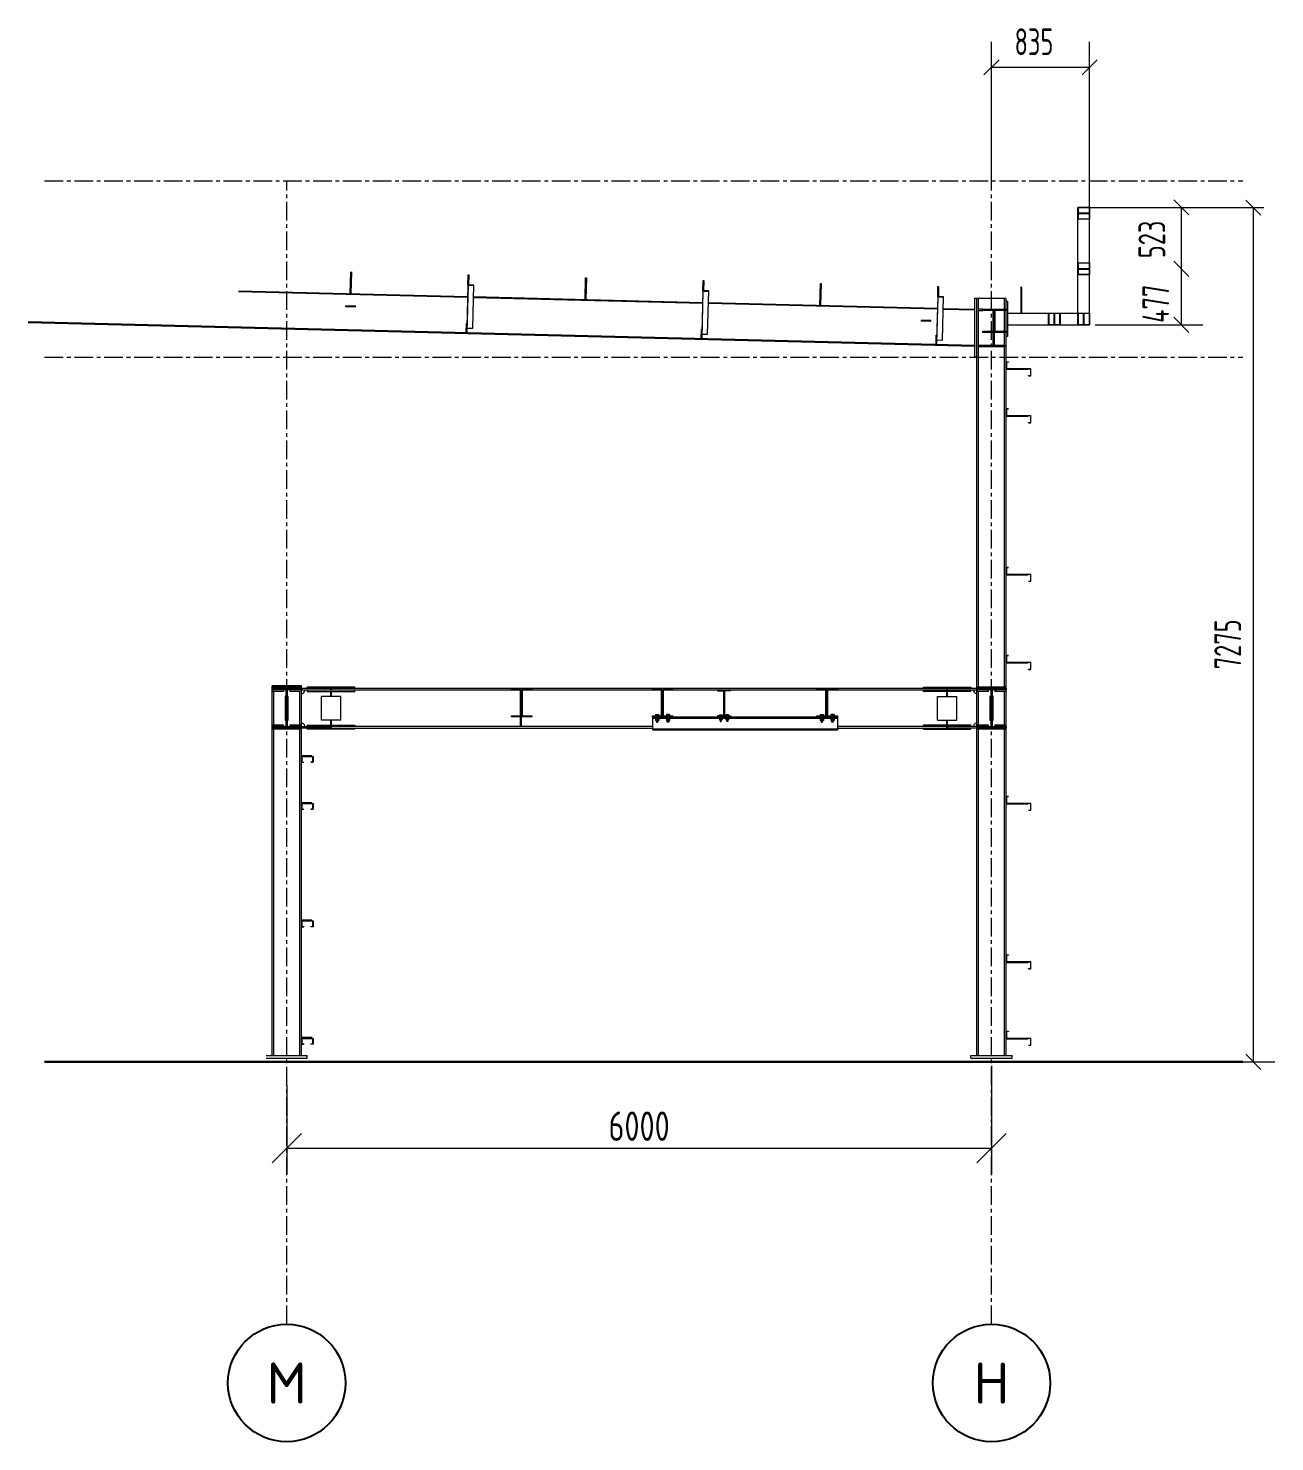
# Model space of a CAD drawing. Extents: x -965262 to 1142518, y -357520 to 71675.
# Drawn here: x -802960 to -792349, y 1311 to 13346 of the extents above; entities that cross this region are included whole.
import ezdxf
from ezdxf.enums import TextEntityAlignment as Align

# ---------------------------------------------------------------- set-up
doc = ezdxf.new("R2010")
doc.units = 0
doc.header["$LTSCALE"] = 10
doc.linetypes.add('XKITLINE00', pattern=[0])
doc.linetypes.add('осевая', pattern=[50.8, 31.75, -6.35, 6.35, -6.35])
doc.layers.get('0').update_dxf_attribs({"linetype": 'CONTINUOUS', "lineweight": 30})
doc.layers.get('Defpoints').update_dxf_attribs({"linetype": 'CONTINUOUS'})
for name, color, linetype in [('Dimension', 1, 'CONTINUOUS'), ('GRID', 1, 'CONTINUOUS'), ('Part', 1, 'CONTINUOUS')]:
    doc.layers.add(name, color=color, linetype=linetype)
doc.layers.add('Размерная 013', color=110, linetype='CONTINUOUS', lineweight=9)
doc.layers.add('Ростверк', color=155, linetype='CONTINUOUS', lineweight=40)
doc.styles.add('GOST 2.304', font='isocpeur.ttf', dxfattribs={"width": 0.75, "height": 250})
doc.styles.add('ROMSIM', font='ROMANS.SHX', dxfattribs={"height": 0.2})
doc.dimstyles.new('ГОСТ', dxfattribs={"dimscale": 100, "dimtxt": 2.5, "dimasz": 2.5, "dimexe": 1.25, "dimexo": 0.625, "dimtad": 1, "dimdec": 0, "dimtxsty": 'GOST 2.304', "dimblk": 'OBLIQUE', "dimcen": 2.5, "dimclrd": 256, "dimclre": 256, "dimclrt": 256, "dimadec": 0, "dimazin": 0, "dimtfac": 1, "dimtdec": 0, "dimtmove": 0, "dimatfit": 3, "dimldrblk": 'OBLIQUE', "dimfxl": 1.25, "dimlwd": 0, "dimlwe": 0, "dimarcsym": 0})

# ---------------------------------------------------------------- blocks, each defined once
blk = doc.blocks.new('_Oblique')
at = {"color": 0, "linetype": 'ByBlock', "lineweight": -2}
blk.add_line((-0.5, -0.5), (0.5, 0.5), dxfattribs=at)
blk = doc.blocks.new('*D2612')
at = {"layer": 'Defpoints', "color": 0, "linetype": 'ByBlock', "lineweight": 5, "transparency": 16777216}
for p in [(-800760, 3810), (-794760, 3810), (-794760, 3810)]:
    blk.add_point(p, dxfattribs=at)
at = {"layer": 'Ростверк', "lineweight": 0, "transparency": 16777216}
for p, q in [((-800760, 3873), (-800760, 3935)), ((-794760, 3873), (-794760, 3935)), ((-800760, 3810), (-794760, 3810))]:
    blk.add_line(p, q, dxfattribs=at)
at = {"layer": 'Ростверк', "linetype": 'ByBlock', "lineweight": 0, "transparency": 16777216, "xscale": 250, "yscale": 250, "zscale": 250, "rotation": 180}
blk.add_blockref('_Oblique', (-800760, 3810), dxfattribs=at)
at = {"layer": 'Ростверк', "linetype": 'ByBlock', "lineweight": 0, "transparency": 16777216, "xscale": 250, "yscale": 250, "zscale": 250}
blk.add_blockref('_Oblique', (-794760, 3810), dxfattribs=at)
at = {"layer": 'Ростверк', "linetype": 'ByBlock', "lineweight": 9, "transparency": 16777216, "insert": (-797760, 3998), "char_height": 250, "attachment_point": 5, "style": 'GOST 2.304'}
blk.add_mtext('6000', dxfattribs=at)
blk = doc.blocks.new('23')
at = {"lineweight": 5}
for p, q in [((-781766, -19566), (-781656, -19566)), ((-781766, -19566), (-781766, -19575)), ((-781766, -19575), (-781714, -19575)), ((-781714, -19575), (-781714, -19787)), ((-781656, -19575), (-781708, -19575)), ((-781708, -19575), (-781708, -19787)), ((-781656, -19566), (-781656, -19575)), ((-781714, -19787), (-781766, -19787)), ((-781766, -19787), (-781766, -19796)), ((-781656, -19796), (-781766, -19796)), ((-781708, -19787), (-781656, -19787)), ((-781656, -19787), (-781656, -19796)), ((-781656, -19796), (-781656, -19796))]:
    blk.add_line(p, q, dxfattribs=at)

msp = doc.modelspace()

# ---------------------------------------------------------------- linework, layer by layer
at = {"lineweight": 5}
for p, q in [((-797647.2, 7481.9), (-797611.2, 7481.9)), ((-797647.2, 7481.9), (-797647.2, 7371.9)), ((-797647.2, 7472.9), (-796072.2, 7472.9)), ((-797619.2, 7502.9), (-797591.2, 7502.9)), ((-797619.2, 7502.9), (-797619.2, 7492.9)), ((-797619.2, 7472.9), (-797619.2, 7462.9)), ((-797619.2, 7462.9), (-797619.2, 7452.9)), ((-797619.2, 7462.9), (-797591.2, 7462.9)), ((-797612.7, 7462.9), (-797612.7, 7452.9)), ((-797611.2, 7502.9), (-797611.2, 7472.9)), ((-797611.2, 7492.9), (-797611.2, 7502.9)), ((-797610.5, 7472.9), (-797610.5, 7462.9)), ((-797600, 7462.9), (-797600, 7452.9)), ((-797599.2, 7502.9), (-797599.2, 7472.9)), ((-797599.2, 7481.9), (-797519.8, 7481.9)), ((-797597.3, 7472.9), (-797597.3, 7462.9)), ((-797591.2, 7502.9), (-797591.2, 7492.9)), ((-797591.2, 7472.9), (-797591.2, 7462.9)), ((-797591.2, 7462.9), (-797591.2, 7452.9)), ((-797499.8, 7502.9), (-797527.8, 7502.9)), ((-797527.8, 7502.9), (-797527.8, 7492.9)), ((-797527.8, 7472.9), (-797527.8, 7462.9)), ((-797527.8, 7462.9), (-797527.8, 7452.9)), ((-797499.8, 7462.9), (-797527.8, 7462.9)), ((-797521.7, 7472.9), (-797521.7, 7462.9)), ((-797519.8, 7502.9), (-797519.8, 7472.9)), ((-797519, 7462.9), (-797519, 7452.9)), ((-797508.5, 7472.9), (-797508.5, 7462.9)), ((-797507.8, 7502.9), (-797507.8, 7472.9)), ((-797507.8, 7492.9), (-797507.8, 7502.9)), ((-797507.8, 7481.9), (-797014.5, 7481.9)), ((-797506.3, 7462.9), (-797506.3, 7452.9)), ((-797499.8, 7502.9), (-797499.8, 7492.9)), ((-797499.8, 7472.9), (-797499.8, 7462.9)), ((-797499.8, 7462.9), (-797499.8, 7452.9)), ((-797076, 7498.9), (-797053.6, 7498.9)), ((-797076, 7498.9), (-797076, 7490.9)), ((-797076, 7472.9), (-797076, 7464.9)), ((-797076, 7464.9), (-797076, 7456.9)), ((-797076, 7464.9), (-797053.6, 7464.9)), ((-797070.8, 7464.9), (-797070.8, 7456.9)), ((-797069.6, 7498.9), (-797069.6, 7472.9)), ((-797069.6, 7490.9), (-797069.6, 7498.9)), ((-797069, 7472.9), (-797069, 7464.9)), ((-797060.6, 7464.9), (-797060.6, 7456.9)), ((-797060, 7498.9), (-797060, 7472.9)), ((-797058.5, 7472.9), (-797058.5, 7464.9)), ((-797053.6, 7498.9), (-797053.6, 7490.9)), ((-797053.6, 7472.9), (-797053.6, 7464.9)), ((-797053.6, 7464.9), (-797053.6, 7456.9)), ((-796998.5, 7498.9), (-797020.9, 7498.9)), ((-797020.9, 7498.9), (-797020.9, 7490.9)), ((-797020.9, 7472.9), (-797020.9, 7464.9)), ((-797020.9, 7464.9), (-797020.9, 7456.9)), ((-796998.5, 7464.9), (-797020.9, 7464.9)), ((-797016, 7472.9), (-797016, 7464.9)), ((-797014.5, 7498.9), (-797014.5, 7472.9)), ((-797013.8, 7464.9), (-797013.8, 7456.9)), ((-797005.4, 7472.9), (-797005.4, 7464.9)), ((-797004.9, 7498.9), (-797004.9, 7472.9)), ((-797004.9, 7490.9), (-797004.9, 7498.9)), ((-797004.9, 7481.9), (-796072.2, 7481.9)), ((-797003.7, 7464.9), (-797003.7, 7456.9)), ((-796998.5, 7498.9), (-796998.5, 7490.9)), ((-796998.5, 7472.9), (-796998.5, 7464.9)), ((-796998.5, 7464.9), (-796998.5, 7456.9)), ((-796219.2, 7502.9), (-796191.2, 7502.9)), ((-796219.2, 7502.9), (-796219.2, 7492.9)), ((-796219.2, 7472.9), (-796219.2, 7462.9)), ((-796219.2, 7462.9), (-796219.2, 7452.9)), ((-796219.2, 7462.9), (-796191.2, 7462.9)), ((-796212.7, 7462.9), (-796212.7, 7452.9)), ((-796211.2, 7502.9), (-796211.2, 7472.9)), ((-796211.2, 7492.9), (-796211.2, 7502.9)), ((-796210.5, 7472.9), (-796210.5, 7462.9)), ((-796200, 7462.9), (-796200, 7452.9)), ((-796199.2, 7502.9), (-796199.2, 7472.9)), ((-796197.3, 7472.9), (-796197.3, 7462.9)), ((-796191.2, 7502.9), (-796191.2, 7492.9)), ((-796191.2, 7472.9), (-796191.2, 7462.9)), ((-796191.2, 7462.9), (-796191.2, 7452.9)), ((-796099.8, 7502.9), (-796127.8, 7502.9)), ((-796127.8, 7502.9), (-796127.8, 7492.9)), ((-796127.8, 7472.9), (-796127.8, 7462.9)), ((-796127.8, 7462.9), (-796127.8, 7452.9)), ((-796099.8, 7462.9), (-796127.8, 7462.9)), ((-796121.7, 7472.9), (-796121.7, 7462.9)), ((-796119.8, 7502.9), (-796119.8, 7472.9)), ((-796119, 7462.9), (-796119, 7452.9)), ((-796108.5, 7472.9), (-796108.5, 7462.9)), ((-796107.8, 7502.9), (-796107.8, 7472.9)), ((-796107.8, 7492.9), (-796107.8, 7502.9)), ((-796106.3, 7462.9), (-796106.3, 7452.9)), ((-796099.8, 7502.9), (-796099.8, 7492.9)), ((-796099.8, 7472.9), (-796099.8, 7462.9)), ((-796099.8, 7462.9), (-796099.8, 7452.9)), ((-796072.2, 7481.9), (-796072.2, 7371.9)), ((-797647.2, 7380.9), (-796072.2, 7380.9)), ((-797647.2, 7371.9), (-796072.2, 7371.9)), ((-797619.2, 7452.9), (-797591.2, 7452.9)), ((-797611.2, 7452.9), (-797611.2, 7437.9)), ((-797611.2, 7437.9), (-797599.2, 7437.9)), ((-797599.2, 7437.9), (-797599.2, 7452.9)), ((-797499.8, 7452.9), (-797527.8, 7452.9)), ((-797519.8, 7437.9), (-797519.8, 7452.9)), ((-797507.8, 7437.9), (-797519.8, 7437.9)), ((-797507.8, 7452.9), (-797507.8, 7437.9)), ((-797076, 7456.9), (-797053.6, 7456.9)), ((-797069.6, 7456.9), (-797069.6, 7444.9)), ((-797069.6, 7444.9), (-797060, 7444.9)), ((-797060, 7444.9), (-797060, 7456.9)), ((-796998.5, 7456.9), (-797020.9, 7456.9)), ((-797014.5, 7444.9), (-797014.5, 7456.9)), ((-797004.9, 7444.9), (-797014.5, 7444.9)), ((-797004.9, 7456.9), (-797004.9, 7444.9)), ((-796219.2, 7452.9), (-796191.2, 7452.9)), ((-796211.2, 7452.9), (-796211.2, 7437.9)), ((-796211.2, 7437.9), (-796199.2, 7437.9)), ((-796199.2, 7437.9), (-796199.2, 7452.9)), ((-796099.8, 7452.9), (-796127.8, 7452.9)), ((-796119.8, 7437.9), (-796119.8, 7452.9)), ((-796107.8, 7437.9), (-796119.8, 7437.9)), ((-796107.8, 7452.9), (-796107.8, 7437.9))]:
    msp.add_line(p, q, dxfattribs=at)
at = {"color": 7, "lineweight": 30}
msp.add_line((-802821.2, 4545.9), (-792621, 4545.9), dxfattribs=at)
at = {"layer": 'Dimension', "color": 7, "linetype": 'XKITLINE00', "lineweight": 0}
for p, q in [((-794759.7, 12110.9), (-794759.7, 13231.3)), ((-794759.7, 12110.9), (-794759.7, 13162.8)), ((-794759.7, 12110.9), (-794759.7, 13162.8)), ((-793924.7, 11740.3), (-793924.7, 13231.3)), ((-794695.4, 13077.9), (-794824.1, 12949.2)), ((-794759.7, 13013.5), (-793924.7, 13013.5)), ((-793860.4, 13077.9), (-793989.1, 12949.2)), ((-793208.2, 11885.2), (-793079.5, 11756.5)), ((-793143.8, 11297.9), (-793143.8, 11820.9)), ((-792595.3, 11882.9), (-792466.6, 11754.2)), ((-792531, 4545.9), (-792531, 11820.9)), ((-793208.2, 11362.2), (-793079.5, 11233.5)), ((-793208.2, 11362.2), (-793079.5, 11233.5)), ((-793208.2, 11362.2), (-793079.5, 11233.5)), ((-793208.2, 11362.2), (-793079.5, 11233.5)), ((-793143.8, 10820.9), (-793143.8, 11297.9)), ((-793208.2, 10885.2), (-793079.5, 10756.5)), ((-793877, 10820.9), (-792961.8, 10820.9)), ((-792595.3, 4610.2), (-792466.6, 4481.5)), ((-798632, 4545.9), (-797215, 4545.9)), ((-794759.7, 4510.9), (-794759.7, 3585.9)), ((-793495.8, 4545.9), (-792349, 4545.9)), ((-800759.7, 4347.3), (-800759.7, 3585.9))]:
    msp.add_line(p, q, dxfattribs=at)
at = {"layer": 'GRID', "color": 1, "linetype": 'осевая', "lineweight": 5, "ltscale": 0.5}
for p, q in [((-794759.7, 2311.3), (-794759.7, 13162.8)), ((-802821.2, 12045.9), (-792621, 12045.9)), ((-800759.7, 2311.3), (-800759.7, 12045.9)), ((-802821.2, 10545.9), (-792621, 10545.9))]:
    msp.add_line(p, q, dxfattribs=at)
at = {"layer": 'Part', "color": 2, "linetype": 'XKITLINE00', "lineweight": 0}
for p, q in [((-794024.7, 11820.9), (-793924.7, 11820.9)), ((-794024.7, 11720.9), (-794024.7, 11820.9)), ((-793927, 11818.6), (-794022.4, 11818.6)), ((-794022.4, 11818.6), (-794022.4, 11723.2)), ((-793927, 11723.2), (-793927, 11818.6)), ((-793924.4, 11820.9), (-793924.7, 11820.9)), ((-793924.4, 11820.9), (-793924.7, 11820.9)), ((-793924.7, 11820.9), (-793924.4, 11820.9)), ((-793924.7, 11820.9), (-793924.7, 11720.9)), ((-793924.4, 11775.5), (-793924.4, 11820.9)), ((-793924.4, 11775.5), (-793924.4, 11820.9)), ((-794024.7, 11347.9), (-794024.7, 11720.9)), ((-793924.7, 11720.9), (-794024.7, 11720.9)), ((-794022.4, 11773.4), (-793927, 11773.4)), ((-794022.4, 11768.4), (-793927, 11768.4)), ((-794022.4, 11723.2), (-793927, 11723.2)), ((-793924.7, 11775.5), (-793924.4, 11775.5)), ((-793924.4, 11775.5), (-793924.7, 11775.5)), ((-793924.4, 11766.3), (-793924.7, 11766.3)), ((-793924.7, 11757.3), (-793924.4, 11757.3)), ((-793924.7, 11347.9), (-793924.7, 11720.9)), ((-793924.4, 11720.9), (-793924.7, 11720.9)), ((-793924.4, 11720.9), (-793924.7, 11720.9)), ((-793924.7, 11720.9), (-793924.4, 11720.9)), ((-793924.4, 11766.3), (-793924.4, 11775.5)), ((-793924.4, 11757.3), (-793924.4, 11766.3)), ((-793924.4, 11757.3), (-793924.4, 11720.9)), ((-793924.4, 11757.3), (-793924.4, 11720.9)), ((-794024.7, 11247.9), (-794024.7, 11347.9)), ((-794024.7, 11347.9), (-793924.7, 11347.9)), ((-794024.7, 11247.9), (-794024.7, 11347.9)), ((-794022.4, 11345.6), (-794022.4, 11250.2)), ((-793927, 11345.6), (-794022.4, 11345.6)), ((-794022.4, 11345.6), (-794022.4, 11250.2)), ((-793927, 11250.2), (-793927, 11345.6)), ((-793927, 11250.2), (-793927, 11345.6)), ((-793924.7, 11347.9), (-793924.7, 11247.9)), ((-793924.7, 11347.9), (-793924.4, 11347.9)), ((-793924.7, 11347.9), (-793924.7, 11247.9)), ((-793924.4, 11347.9), (-793924.7, 11347.9)), ((-793924.4, 11347.9), (-793924.7, 11347.9)), ((-793924.4, 11302.5), (-793924.4, 11347.9)), ((-793924.4, 11302.5), (-793924.4, 11347.9)), ((-800219.1, 11087.1), (-800214.5, 11272.1)), ((-800208.5, 11271.9), (-800213.1, 11087)), ((-799216.9, 11161.2), (-799214.8, 11247.1)), ((-799214.8, 11247.1), (-799208.8, 11247)), ((-799208.8, 11247), (-799211, 11161)), ((-798219.7, 11037.2), (-798215.1, 11222.2)), ((-798215.1, 11222.2), (-798209.1, 11222)), ((-798209.1, 11222), (-798213.7, 11037.1)), ((-797217.6, 11111.3), (-797215.4, 11197.2)), ((-797215.4, 11197.2), (-797209.4, 11197.1)), ((-797209.4, 11197.1), (-797211.6, 11111.1)), ((-794024.7, 10920.9), (-794024.7, 11247.9)), ((-793924.7, 11247.9), (-794024.7, 11247.9)), ((-793924.7, 11247.9), (-794024.7, 11247.9)), ((-794022.4, 11300.4), (-793927, 11300.4)), ((-794022.4, 11295.4), (-793927, 11295.4)), ((-794022.4, 11250.2), (-793927, 11250.2)), ((-794022.4, 11250.2), (-793927, 11250.2)), ((-793924.7, 11302.5), (-793924.4, 11302.5)), ((-793924.4, 11302.5), (-793924.7, 11302.5)), ((-793924.4, 11293.3), (-793924.7, 11293.3)), ((-793924.7, 11284.3), (-793924.4, 11284.3)), ((-793924.7, 10920.9), (-793924.7, 11247.9)), ((-793924.7, 11247.9), (-793924.4, 11247.9)), ((-793924.4, 11247.9), (-793924.7, 11247.9)), ((-793924.4, 11247.9), (-793924.7, 11247.9)), ((-793924.7, 11247.9), (-793924.4, 11247.9)), ((-793924.4, 11247.9), (-793924.7, 11247.9)), ((-793924.4, 11247.9), (-793924.7, 11247.9)), ((-793924.4, 11293.3), (-793924.4, 11302.5)), ((-793924.4, 11284.3), (-793924.4, 11293.3)), ((-793924.4, 11284.3), (-793924.4, 11247.9)), ((-793924.4, 11284.3), (-793924.4, 11247.9)), ((-793924.4, 11284.3), (-793924.4, 11247.9)), ((-793924.4, 11284.3), (-793924.4, 11247.9)), ((-801169, 11104.8), (-799219.6, 11056.2)), ((-801168.8, 11110.8), (-799219.4, 11062.2)), ((-799216.9, 11161.2), (-799226, 10797.5)), ((-799222.9, 10762.1), (-799213, 11158.5)), ((-799217.8, 11128.2), (-799213.8, 11128.1)), ((-799167, 11159.9), (-799216.9, 11161.2)), ((-799213, 11158.5), (-799167, 11157.3)), ((-799176.2, 10791.4), (-799167, 11159.9)), ((-797217.6, 11111.3), (-797226.6, 10747.6)), ((-797223.5, 10712.2), (-797213.6, 11108.6)), ((-797218.4, 11078.3), (-797214.4, 11078.2)), ((-797167.6, 11110), (-797217.6, 11111.3)), ((-797213.6, 11108.6), (-797167.7, 11107.4)), ((-797176.8, 10741.5), (-797167.6, 11110)), ((-796220.4, 10987.3), (-796215.7, 11172.3)), ((-796215.7, 11172.3), (-796209.7, 11172.1)), ((-796209.7, 11172.1), (-796214.4, 10987.2)), ((-795218.2, 11061.4), (-795216, 11147.3)), ((-795216, 11147.3), (-795210.1, 11147.2)), ((-795210.1, 11147.2), (-795212.2, 11061.2)), ((-794505.7, 11142.6), (-794511.7, 11142.6)), ((-794511.7, 11142.6), (-794511.7, 10920.9)), ((-794505.7, 11142.6), (-794505.7, 10920.9)), ((-800255.5, 10974), (-800255.3, 10982)), ((-800175.5, 10972), (-800255.5, 10974)), ((-800175.3, 10980), (-800255.3, 10982)), ((-800175.5, 10972), (-800175.3, 10980)), ((-799169.6, 11054.9), (-797220.2, 11006.3)), ((-799169.4, 11060.9), (-797220, 11012.3)), ((-797170.2, 11005), (-795220.8, 10956.4)), ((-797170.1, 11011), (-795220.7, 10962.4)), ((-795218.2, 11061.4), (-795227.3, 10697.7)), ((-795224.2, 10662.3), (-795214.3, 11058.7)), ((-795219, 11028.4), (-795215, 11028.3)), ((-795168.2, 11060.1), (-795218.2, 11061.4)), ((-795214.3, 11058.7), (-795168.3, 11057.5)), ((-795177.4, 10691.6), (-795168.2, 11060.1)), ((-795170.8, 10955.1), (-794902.9, 10948.5)), ((-795170.7, 10961.1), (-794902.7, 10954.5)), ((-794902.9, 10948.5), (-794902.7, 10954.5)), ((-794902.7, 10548), (-794902.7, 11048)), ((-794902.7, 11048), (-794884.7, 11048)), ((-794884.7, 11044.9), (-794884.7, 11048)), ((-794634.7, 11044.9), (-794884.7, 11044.9)), ((-794884.7, 7725.9), (-794884.7, 11044.9)), ((-794870.7, 7734.9), (-794870.7, 11044.9)), ((-794834.7, 10954.5), (-794869.7, 10954.5)), ((-794869.7, 10954.5), (-794869.7, 10942.5)), ((-794834.7, 10942.5), (-794834.7, 10954.5)), ((-794834.7, 10954.5), (-794634.7, 10954.5)), ((-794648.7, 10954.5), (-794648.7, 11044.9)), ((-794634.7, 10954.5), (-794634.7, 11044.9)), ((-794634.7, 11020.9), (-794622.7, 11020.9)), ((-794634.7, 10954.5), (-794634.7, 10942.5)), ((-794622.7, 11020.9), (-794622.7, 10720.9)), ((-802959.9, 10841.4), (-794902.9, 10640.4)), ((-802959.7, 10849.4), (-794902.7, 10648.4)), ((-799231.1, 10756.4), (-799229.2, 10831.4)), ((-799229.2, 10831.4), (-799225.2, 10831.3)), ((-795357, 10851.8), (-795356.8, 10859.8)), ((-795277.1, 10849.8), (-795357, 10851.8)), ((-795276.9, 10857.8), (-795356.8, 10859.8)), ((-795277.1, 10849.8), (-795276.9, 10857.8)), ((-794902.9, 10948.5), (-794902.7, 10948.5)), ((-794869.7, 10942.5), (-794834.7, 10942.5)), ((-794738.7, 10942.5), (-794834.7, 10942.5)), ((-794747.7, 10942.5), (-794747.7, 10766.5)), ((-794747.7, 10924.5), (-794738.7, 10924.5)), ((-794738.7, 10766.5), (-794738.7, 10942.5)), ((-794634.7, 10942.5), (-794730.7, 10942.5)), ((-794730.7, 10942.5), (-794730.7, 10766.5)), ((-794648.7, 10766.5), (-794648.7, 10942.5)), ((-794634.7, 10766.5), (-794634.7, 10942.5)), ((-794622.7, 10920.9), (-794511.7, 10920.9)), ((-794505.7, 10920.9), (-794511.7, 10920.9)), ((-794505.7, 10920.9), (-794274.7, 10920.9)), ((-794274.7, 10820.9), (-794274.7, 10920.9)), ((-794274.7, 10920.9), (-794174.7, 10920.9)), ((-794177, 10918.6), (-794272.4, 10918.6)), ((-794272.4, 10918.6), (-794272.4, 10823.2)), ((-794227.2, 10823.2), (-794227.2, 10918.6)), ((-794222.2, 10823.2), (-794222.2, 10918.6)), ((-794177, 10823.2), (-794177, 10918.6)), ((-794174.7, 10920.9), (-794024.7, 10920.9)), ((-794174.7, 10920.9), (-794174.7, 10820.9)), ((-794024.7, 10820.9), (-794024.7, 10920.9)), ((-794024.7, 10920.9), (-793924.7, 10920.9)), ((-793927, 10918.6), (-794022.4, 10918.6)), ((-794022.4, 10918.6), (-794022.4, 10823.2)), ((-793977.2, 10823.2), (-793977.2, 10918.6)), ((-793972.2, 10823.2), (-793972.2, 10918.6)), ((-793927, 10823.2), (-793927, 10918.6)), ((-793924.7, 10920.9), (-793924.4, 10920.9)), ((-793924.7, 10920.9), (-793924.4, 10920.9)), ((-793924.7, 10920.9), (-793924.7, 10820.9)), ((-793924.4, 10918.6), (-793924.7, 10918.6)), ((-793924.4, 10820.9), (-793924.4, 10920.9)), ((-793924.4, 10920.9), (-793924.4, 10918.6)), ((-793924.4, 10820.9), (-793924.4, 10920.9)), ((-799227.1, 10756.3), (-799226, 10797.5)), ((-799226.9, 10762.2), (-799222.9, 10762.1)), ((-799222.1, 10792.5), (-799176.2, 10791.4)), ((-797231.7, 10706.5), (-797229.8, 10781.5)), ((-797229.8, 10781.5), (-797225.8, 10781.4)), ((-797227.7, 10706.4), (-797226.6, 10747.6)), ((-797227.5, 10712.3), (-797223.5, 10712.2)), ((-797222.8, 10742.6), (-797176.8, 10741.5)), ((-795232.3, 10656.6), (-795230.4, 10731.6)), ((-795230.4, 10731.6), (-795226.4, 10731.5)), ((-794834.7, 10754.5), (-794834.7, 10766.5)), ((-794834.7, 10766.5), (-794738.7, 10766.5)), ((-794634.7, 10754.5), (-794834.7, 10754.5)), ((-794747.7, 10784.5), (-794738.7, 10784.5)), ((-794747.7, 10754.5), (-794747.7, 10648.5)), ((-794738.7, 10754.5), (-794738.7, 10648.5)), ((-794730.7, 10766.5), (-794634.7, 10766.5)), ((-794648.7, 7734.9), (-794648.7, 10754.5)), ((-794634.7, 10766.5), (-794634.7, 10754.5)), ((-794634.7, 10505.9), (-794634.7, 10754.5)), ((-794622.7, 10720.9), (-794634.7, 10720.9)), ((-794622.7, 10820.9), (-794274.7, 10820.9)), ((-794274.7, 10820.9), (-794174.7, 10820.9)), ((-794272.4, 10823.2), (-794177, 10823.2)), ((-794174.7, 10820.9), (-794024.7, 10820.9)), ((-794024.7, 10820.9), (-793924.7, 10820.9)), ((-794022.4, 10823.2), (-793927, 10823.2)), ((-793924.7, 10823.2), (-793924.4, 10823.2)), ((-793924.7, 10820.9), (-793924.4, 10820.9)), ((-793924.4, 10820.9), (-793924.7, 10820.9)), ((-793924.4, 10823.2), (-793924.4, 10820.9)), ((-795228.3, 10656.5), (-795227.3, 10697.7)), ((-795228.2, 10662.4), (-795224.2, 10662.3)), ((-795223.4, 10692.7), (-795177.4, 10691.6)), ((-794902.7, 10648.4), (-794902.9, 10640.4)), ((-794869.7, 10648.5), (-794649.7, 10648.5)), ((-794869.7, 10648.5), (-794869.7, 10636.5)), ((-794869.7, 10636.5), (-794649.7, 10636.5)), ((-794738.7, 10648.5), (-794747.7, 10648.5)), ((-794649.7, 10648.5), (-794649.7, 10636.5)), ((-794902.7, 10548), (-794884.7, 10548)), ((-794634.7, 10445.9), (-794634.7, 10505.9)), ((-794634.7, 10505.9), (-794615.7, 10505.9)), ((-794615.7, 10504.3), (-794633.1, 10504.3)), ((-794633.1, 10504.3), (-794633.1, 10447.5)), ((-794615.7, 10505.9), (-794615.7, 10504.3)), ((-794634.7, 10105.9), (-794634.7, 10445.9)), ((-794426.3, 10445.9), (-794634.7, 10445.9)), ((-794449.7, 10439.9), (-794634.7, 10439.9)), ((-794633.1, 10447.5), (-794424.7, 10447.5)), ((-794449.7, 10445.9), (-794449.7, 10439.9)), ((-794443.7, 10387.5), (-794443.7, 10389.1)), ((-794443.7, 10389.1), (-794426.3, 10389.1)), ((-794443.7, 10387.5), (-794424.7, 10387.5)), ((-794426.3, 10389.1), (-794426.3, 10445.9)), ((-794424.7, 10387.5), (-794424.7, 10447.5)), ((-794634.7, 10045.9), (-794634.7, 10105.9)), ((-794634.7, 10105.9), (-794615.7, 10105.9)), ((-794634.7, 8755.9), (-794634.7, 10045.9)), ((-794426.3, 10045.9), (-794634.7, 10045.9)), ((-794449.7, 10039.9), (-794634.7, 10039.9)), ((-794615.7, 10104.3), (-794633.1, 10104.3)), ((-794633.1, 10104.3), (-794633.1, 10047.5)), ((-794633.1, 10047.5), (-794424.7, 10047.5)), ((-794615.7, 10105.9), (-794615.7, 10104.3)), ((-794449.7, 10045.9), (-794449.7, 10039.9)), ((-794443.7, 9987.5), (-794443.7, 9989.1)), ((-794443.7, 9989.1), (-794426.3, 9989.1)), ((-794426.3, 9989.1), (-794426.3, 10045.9)), ((-794424.7, 9987.5), (-794424.7, 10047.5)), ((-794443.7, 9987.5), (-794424.7, 9987.5)), ((-794634.7, 8695.9), (-794634.7, 8755.9)), ((-794634.7, 8755.9), (-794615.7, 8755.9)), ((-794634.7, 8005.9), (-794634.7, 8695.9)), ((-794426.3, 8695.9), (-794634.7, 8695.9)), ((-794449.7, 8689.9), (-794634.7, 8689.9)), ((-794615.7, 8754.3), (-794633.1, 8754.3)), ((-794633.1, 8754.3), (-794633.1, 8697.5)), ((-794633.1, 8697.5), (-794424.7, 8697.5)), ((-794615.7, 8755.9), (-794615.7, 8754.3)), ((-794449.7, 8695.9), (-794449.7, 8689.9)), ((-794426.3, 8639.1), (-794426.3, 8695.9)), ((-794424.7, 8637.5), (-794424.7, 8697.5)), ((-794443.7, 8637.5), (-794443.7, 8639.1)), ((-794443.7, 8639.1), (-794426.3, 8639.1)), ((-794443.7, 8637.5), (-794424.7, 8637.5)), ((-794634.7, 7945.9), (-794634.7, 8005.9)), ((-794634.7, 8005.9), (-794615.7, 8005.9)), ((-794634.7, 7725.9), (-794634.7, 7945.9)), ((-794426.3, 7945.9), (-794634.7, 7945.9)), ((-794615.7, 8004.3), (-794633.1, 8004.3)), ((-794633.1, 8004.3), (-794633.1, 7947.5)), ((-794633.1, 7947.5), (-794424.7, 7947.5)), ((-794615.7, 8005.9), (-794615.7, 8004.3)), ((-794449.7, 7945.9), (-794449.7, 7939.9)), ((-794426.3, 7889.1), (-794426.3, 7945.9)), ((-794424.7, 7887.5), (-794424.7, 7947.5)), ((-794449.7, 7939.9), (-794634.7, 7939.9)), ((-794443.7, 7887.5), (-794443.7, 7889.1)), ((-794443.7, 7889.1), (-794426.3, 7889.1)), ((-794443.7, 7887.5), (-794424.7, 7887.5)), ((-800634.7, 7745.9), (-800884.7, 7745.9)), ((-800884.7, 7725.9), (-800884.7, 7745.9)), ((-800884.7, 7711.9), (-800884.7, 7725.9)), ((-800884.7, 7725.9), (-800634.7, 7725.9)), ((-800764.2, 7711.9), (-800884.7, 7711.9)), ((-800884.7, 7399.9), (-800884.7, 7711.9)), ((-800637.2, 7734.9), (-800882.2, 7734.9)), ((-800882.2, 7734.9), (-800882.2, 7725.9)), ((-800637.2, 7725.9), (-800882.2, 7725.9)), ((-800787.2, 7711.9), (-800882.2, 7711.9)), ((-800882.2, 7711.9), (-800882.2, 7699.9)), ((-800870.7, 7734.9), (-800870.7, 7745.9)), ((-800787.2, 7711.9), (-800787.2, 7699.9)), ((-800764.2, 7399.9), (-800764.2, 7711.9)), ((-800634.7, 7711.9), (-800755.2, 7711.9)), ((-800755.2, 7711.9), (-800755.2, 7399.9)), ((-800637.2, 7711.9), (-800732.2, 7711.9)), ((-800732.2, 7711.9), (-800732.2, 7699.9)), ((-800648.7, 7734.9), (-800648.7, 7745.9)), ((-800637.2, 7734.9), (-800637.2, 7725.9)), ((-800637.2, 7711.9), (-800637.2, 7699.9)), ((-800634.7, 7725.9), (-800634.7, 7745.9)), ((-800634.7, 7725.9), (-800634.7, 7711.9)), ((-800634.7, 7715.9), (-800624.7, 7725.9)), ((-800634.7, 7399.9), (-800634.7, 7711.9)), ((-800634.7, 7711.9), (-800384.7, 7711.9)), ((-800624.7, 7725.9), (-800384.7, 7725.9)), ((-800605.2, 7706.7), (-800604.7, 7711.9)), ((-800179.7, 7734.9), (-800584.7, 7734.9)), ((-800584.7, 7725.9), (-800584.7, 7734.9)), ((-800584.7, 7711.9), (-800584.7, 7699.9)), ((-800384.7, 7711.9), (-800384.7, 7725.9)), ((-800384.7, 7725.9), (-800379.7, 7725.9)), ((-800384.7, 7711.9), (-800379.7, 7711.9)), ((-800379.7, 7725.9), (-798847.2, 7725.9)), ((-800379.7, 7711.9), (-800379.7, 7725.9)), ((-800379.7, 7711.9), (-798763.2, 7711.9)), ((-800179.7, 7725.9), (-800179.7, 7734.9)), ((-800179.7, 7699.9), (-800179.7, 7711.9)), ((-798847.2, 7714.9), (-798847.2, 7725.9)), ((-798847.2, 7725.9), (-798672.2, 7725.9)), ((-798763.2, 7714.9), (-798847.2, 7714.9)), ((-798772.2, 7711.9), (-798772.2, 7492.9)), ((-798763.2, 7492.9), (-798763.2, 7714.9)), ((-798672.2, 7714.9), (-798756.2, 7714.9)), ((-798756.2, 7714.9), (-798756.2, 7492.9)), ((-798756.2, 7711.9), (-797563.2, 7711.9)), ((-798672.2, 7725.9), (-797647.2, 7725.9)), ((-798672.2, 7725.9), (-798672.2, 7714.9)), ((-797647.2, 7714.9), (-797647.2, 7725.9)), ((-797647.2, 7725.9), (-797472.2, 7725.9)), ((-797563.2, 7714.9), (-797647.2, 7714.9)), ((-797572.2, 7711.9), (-797572.2, 7492.9)), ((-797563.2, 7492.9), (-797563.2, 7714.9)), ((-797472.2, 7714.9), (-797556.2, 7714.9)), ((-797556.2, 7714.9), (-797556.2, 7492.9)), ((-797556.2, 7711.9), (-796163.2, 7711.9)), ((-797472.2, 7725.9), (-796247.2, 7725.9)), ((-797472.2, 7725.9), (-797472.2, 7714.9)), ((-796247.2, 7714.9), (-796247.2, 7725.9)), ((-796247.2, 7725.9), (-796072.2, 7725.9)), ((-796163.2, 7714.9), (-796247.2, 7714.9)), ((-796172.2, 7711.9), (-796172.2, 7492.9)), ((-796163.2, 7492.9), (-796163.2, 7714.9)), ((-796072.2, 7714.9), (-796156.2, 7714.9)), ((-796156.2, 7714.9), (-796156.2, 7492.9)), ((-796156.2, 7711.9), (-795139.7, 7711.9)), ((-796072.2, 7725.9), (-795139.7, 7725.9)), ((-796072.2, 7725.9), (-796072.2, 7714.9)), ((-795339.7, 7725.9), (-795339.7, 7734.9)), ((-795339.7, 7734.9), (-794934.7, 7734.9)), ((-795339.7, 7699.9), (-795339.7, 7711.9)), ((-795139.7, 7725.9), (-795134.7, 7725.9)), ((-795139.7, 7711.9), (-795139.7, 7725.9)), ((-795139.7, 7711.9), (-795134.7, 7711.9)), ((-795134.7, 7725.9), (-794894.7, 7725.9)), ((-795134.7, 7711.9), (-795134.7, 7725.9)), ((-795134.7, 7711.9), (-794884.7, 7711.9)), ((-794934.7, 7734.9), (-794934.7, 7725.9)), ((-794934.7, 7699.9), (-794934.7, 7711.9)), ((-794914.7, 7711.9), (-794914.3, 7706.7)), ((-794894.7, 7725.9), (-794884.7, 7715.9)), ((-794884.7, 7711.9), (-794884.7, 7725.9)), ((-794884.7, 7725.9), (-794634.7, 7725.9)), ((-794764.2, 7711.9), (-794884.7, 7711.9)), ((-794884.7, 7399.9), (-794884.7, 7711.9)), ((-794637.2, 7734.9), (-794882.2, 7734.9)), ((-794882.2, 7734.9), (-794882.2, 7725.9)), ((-794637.2, 7725.9), (-794882.2, 7725.9)), ((-794787.2, 7711.9), (-794882.2, 7711.9)), ((-794882.2, 7711.9), (-794882.2, 7699.9)), ((-794787.2, 7711.9), (-794787.2, 7699.9)), ((-794764.2, 7399.9), (-794764.2, 7711.9)), ((-794634.7, 7711.9), (-794755.2, 7711.9)), ((-794755.2, 7711.9), (-794755.2, 7399.9)), ((-794637.2, 7711.9), (-794732.2, 7711.9)), ((-794732.2, 7711.9), (-794732.2, 7699.9)), ((-794637.2, 7734.9), (-794637.2, 7725.9)), ((-794637.2, 7711.9), (-794637.2, 7699.9)), ((-794634.7, 7725.9), (-794634.7, 7711.9)), ((-794634.7, 7399.9), (-794634.7, 7711.9)), ((-800787.2, 7699.9), (-800882.2, 7699.9)), ((-800870.7, 7411.9), (-800870.7, 7699.9)), ((-800764.2, 7655.9), (-800773.2, 7655.9)), ((-800773.2, 7655.9), (-800773.2, 7455.9)), ((-800746.2, 7655.9), (-800755.2, 7655.9)), ((-800746.2, 7455.9), (-800746.2, 7655.9)), ((-800637.2, 7699.9), (-800732.2, 7699.9)), ((-800648.7, 7411.9), (-800648.7, 7699.9)), ((-800634.7, 7681.9), (-800629.5, 7682.3)), ((-800584.7, 7699.9), (-800179.7, 7699.9)), ((-800299.7, 7655.9), (-800464.7, 7655.9)), ((-800464.7, 7455.9), (-800464.7, 7655.9)), ((-800384.7, 7655.9), (-800384.7, 7699.9)), ((-800379.7, 7655.9), (-800379.7, 7699.9)), ((-800299.7, 7455.9), (-800299.7, 7655.9)), ((-798772.2, 7673.9), (-798763.2, 7673.9)), ((-797572.2, 7673.9), (-797563.2, 7673.9)), ((-796172.2, 7673.9), (-796163.2, 7673.9)), ((-794934.7, 7699.9), (-795339.7, 7699.9)), ((-795219.7, 7455.9), (-795219.7, 7655.9)), ((-795219.7, 7655.9), (-795054.7, 7655.9)), ((-795139.7, 7655.9), (-795139.7, 7699.9)), ((-795134.7, 7655.9), (-795134.7, 7699.9)), ((-795054.7, 7455.9), (-795054.7, 7655.9)), ((-794889.9, 7682.3), (-794884.7, 7681.9)), ((-794787.2, 7699.9), (-794882.2, 7699.9)), ((-794870.7, 7411.9), (-794870.7, 7699.9)), ((-794764.2, 7655.9), (-794773.2, 7655.9)), ((-794773.2, 7655.9), (-794773.2, 7455.9)), ((-794746.2, 7655.9), (-794755.2, 7655.9)), ((-794746.2, 7455.9), (-794746.2, 7655.9)), ((-794637.2, 7699.9), (-794732.2, 7699.9)), ((-794648.7, 7411.9), (-794648.7, 7699.9)), ((-798847.2, 7481.9), (-798847.2, 7492.9)), ((-798847.2, 7492.9), (-798763.2, 7492.9)), ((-798672.2, 7481.9), (-798847.2, 7481.9)), ((-798772.2, 7533.9), (-798763.2, 7533.9)), ((-798772.2, 7481.9), (-798772.2, 7400.9)), ((-798763.2, 7481.9), (-798763.2, 7400.9)), ((-798756.2, 7492.9), (-798672.2, 7492.9)), ((-798672.2, 7492.9), (-798672.2, 7481.9)), ((-797647.2, 7481.9), (-797647.2, 7492.9)), ((-797647.2, 7492.9), (-797563.2, 7492.9)), ((-797611.2, 7481.9), (-797647.2, 7481.9)), ((-797519.8, 7481.9), (-797599.2, 7481.9)), ((-797572.2, 7533.9), (-797563.2, 7533.9)), ((-797556.2, 7492.9), (-797472.2, 7492.9)), ((-797472.2, 7481.9), (-797507.8, 7481.9)), ((-797472.2, 7492.9), (-797472.2, 7481.9)), ((-796247.2, 7481.9), (-796247.2, 7492.9)), ((-796247.2, 7492.9), (-796163.2, 7492.9)), ((-796072.2, 7481.9), (-796247.2, 7481.9)), ((-796172.2, 7533.9), (-796163.2, 7533.9)), ((-796156.2, 7492.9), (-796072.2, 7492.9)), ((-796072.2, 7492.9), (-796072.2, 7481.9)), ((-800884.7, 7385.9), (-800884.7, 7399.9)), ((-800884.7, 7399.9), (-800764.2, 7399.9)), ((-800634.7, 7385.9), (-800884.7, 7385.9)), ((-800884.7, 4600.9), (-800884.7, 7385.9)), ((-800787.2, 7411.9), (-800882.2, 7411.9)), ((-800882.2, 7411.9), (-800882.2, 7399.9)), ((-800787.2, 7399.9), (-800882.2, 7399.9)), ((-800637.2, 7385.9), (-800882.2, 7385.9)), ((-800882.2, 7385.9), (-800882.2, 7376.9)), ((-800637.2, 7376.9), (-800882.2, 7376.9)), ((-800870.7, 4600.9), (-800870.7, 7376.9)), ((-800787.2, 7411.9), (-800787.2, 7399.9)), ((-800773.2, 7455.9), (-800764.2, 7455.9)), ((-800755.2, 7455.9), (-800746.2, 7455.9)), ((-800755.2, 7399.9), (-800634.7, 7399.9)), ((-800637.2, 7411.9), (-800732.2, 7411.9)), ((-800732.2, 7411.9), (-800732.2, 7399.9)), ((-800637.2, 7399.9), (-800732.2, 7399.9)), ((-800648.7, 4600.9), (-800648.7, 7376.9)), ((-800637.2, 7411.9), (-800637.2, 7399.9)), ((-800637.2, 7385.9), (-800637.2, 7376.9)), ((-800629.5, 7429.4), (-800634.7, 7429.9)), ((-800634.7, 7399.9), (-800634.7, 7385.9)), ((-800634.7, 7399.9), (-800384.7, 7399.9)), ((-800624.7, 7385.9), (-800634.7, 7395.9)), ((-800634.7, 7145.9), (-800634.7, 7385.9)), ((-800384.7, 7385.9), (-800624.7, 7385.9)), ((-800604.7, 7399.9), (-800605.2, 7405.1)), ((-800584.7, 7399.9), (-800584.7, 7411.9)), ((-800584.7, 7411.9), (-800179.7, 7411.9)), ((-800584.7, 7376.9), (-800584.7, 7385.9)), ((-800179.7, 7376.9), (-800584.7, 7376.9)), ((-800299.7, 7455.9), (-800464.7, 7455.9)), ((-800384.7, 7411.9), (-800384.7, 7455.9)), ((-800384.7, 7399.9), (-800379.7, 7399.9)), ((-800384.7, 7399.9), (-800384.7, 7385.9)), ((-800384.7, 7385.9), (-800379.7, 7385.9)), ((-800379.7, 7411.9), (-800379.7, 7455.9)), ((-800379.7, 7385.9), (-800379.7, 7399.9)), ((-797647.2, 7399.9), (-800379.7, 7399.9)), ((-800379.7, 7385.9), (-797647.2, 7385.9)), ((-800179.7, 7411.9), (-800179.7, 7399.9)), ((-800179.7, 7376.9), (-800179.7, 7385.9)), ((-798763.2, 7400.9), (-798772.2, 7400.9)), ((-795139.7, 7399.9), (-796072.2, 7399.9)), ((-796072.2, 7385.9), (-795139.7, 7385.9)), ((-794934.7, 7411.9), (-795339.7, 7411.9)), ((-795339.7, 7399.9), (-795339.7, 7411.9)), ((-795339.7, 7385.9), (-795339.7, 7376.9)), ((-795339.7, 7376.9), (-794934.7, 7376.9)), ((-795219.7, 7455.9), (-795054.7, 7455.9)), ((-795139.7, 7411.9), (-795139.7, 7455.9)), ((-795139.7, 7399.9), (-795134.7, 7399.9)), ((-795139.7, 7385.9), (-795139.7, 7399.9)), ((-795139.7, 7385.9), (-795134.7, 7385.9)), ((-795134.7, 7411.9), (-795134.7, 7455.9)), ((-794884.7, 7399.9), (-795134.7, 7399.9)), ((-795134.7, 7399.9), (-795134.7, 7385.9)), ((-794894.7, 7385.9), (-795134.7, 7385.9)), ((-794934.7, 7399.9), (-794934.7, 7411.9)), ((-794934.7, 7376.9), (-794934.7, 7385.9)), ((-794914.3, 7405.1), (-794914.7, 7399.9)), ((-794884.7, 7395.9), (-794894.7, 7385.9)), ((-794884.7, 7429.9), (-794889.9, 7429.4)), ((-794884.7, 7385.9), (-794884.7, 7399.9)), ((-794884.7, 7399.9), (-794764.2, 7399.9)), ((-794634.7, 7385.9), (-794884.7, 7385.9)), ((-794884.7, 4600.9), (-794884.7, 7385.9)), ((-794787.2, 7411.9), (-794882.2, 7411.9)), ((-794882.2, 7411.9), (-794882.2, 7399.9)), ((-794787.2, 7399.9), (-794882.2, 7399.9)), ((-794637.2, 7385.9), (-794882.2, 7385.9)), ((-794882.2, 7385.9), (-794882.2, 7376.9)), ((-794637.2, 7376.9), (-794882.2, 7376.9)), ((-794870.7, 4600.9), (-794870.7, 7376.9)), ((-794787.2, 7411.9), (-794787.2, 7399.9)), ((-794773.2, 7455.9), (-794764.2, 7455.9)), ((-794755.2, 7455.9), (-794746.2, 7455.9)), ((-794755.2, 7399.9), (-794634.7, 7399.9)), ((-794637.2, 7411.9), (-794732.2, 7411.9)), ((-794732.2, 7411.9), (-794732.2, 7399.9)), ((-794637.2, 7399.9), (-794732.2, 7399.9)), ((-794648.7, 4600.9), (-794648.7, 7376.9)), ((-794637.2, 7411.9), (-794637.2, 7399.9)), ((-794637.2, 7385.9), (-794637.2, 7376.9)), ((-794634.7, 7399.9), (-794634.7, 7385.9)), ((-794634.7, 6805.9), (-794634.7, 7385.9)), ((-800544.7, 7151.9), (-800634.7, 7151.9)), ((-800634.7, 7095.9), (-800634.7, 7145.9)), ((-800634.7, 7145.9), (-800534.7, 7145.9)), ((-800537, 7143.6), (-800632.4, 7143.6)), ((-800632.4, 7143.6), (-800632.4, 7098.2)), ((-800544.7, 7145.9), (-800544.7, 7151.9)), ((-800537, 7098.2), (-800537, 7143.6)), ((-800534.7, 7145.9), (-800534.7, 7095.9)), ((-800634.7, 7095.9), (-800614.7, 7095.9)), ((-800634.7, 6745.9), (-800634.7, 7095.9)), ((-800632.4, 7098.2), (-800614.7, 7098.2)), ((-800614.7, 7098.2), (-800614.7, 7095.9)), ((-800554.7, 7095.9), (-800554.7, 7098.2)), ((-800554.7, 7098.2), (-800537, 7098.2)), ((-800534.7, 7095.9), (-800554.7, 7095.9)), ((-800544.7, 6751.9), (-800634.7, 6751.9)), ((-800634.7, 6695.9), (-800634.7, 6745.9)), ((-800634.7, 6745.9), (-800534.7, 6745.9)), ((-800537, 6743.6), (-800632.4, 6743.6)), ((-800632.4, 6743.6), (-800632.4, 6698.2)), ((-800544.7, 6745.9), (-800544.7, 6751.9)), ((-800537, 6698.2), (-800537, 6743.6)), ((-800534.7, 6745.9), (-800534.7, 6695.9)), ((-794634.7, 6745.9), (-794634.7, 6805.9)), ((-794634.7, 6805.9), (-794615.7, 6805.9)), ((-794426.3, 6745.9), (-794634.7, 6745.9)), ((-794634.7, 5455.9), (-794634.7, 6745.9)), ((-794449.7, 6739.9), (-794634.7, 6739.9)), ((-794615.7, 6804.3), (-794633.1, 6804.3)), ((-794633.1, 6804.3), (-794633.1, 6747.5)), ((-794633.1, 6747.5), (-794424.7, 6747.5)), ((-794615.7, 6805.9), (-794615.7, 6804.3)), ((-794449.7, 6745.9), (-794449.7, 6739.9)), ((-794426.3, 6689.1), (-794426.3, 6745.9)), ((-794424.7, 6687.5), (-794424.7, 6747.5)), ((-800634.7, 6695.9), (-800614.7, 6695.9)), ((-800634.7, 5745.9), (-800634.7, 6695.9)), ((-800632.4, 6698.2), (-800614.7, 6698.2)), ((-800614.7, 6698.2), (-800614.7, 6695.9)), ((-800554.7, 6695.9), (-800554.7, 6698.2)), ((-800554.7, 6698.2), (-800537, 6698.2)), ((-800534.7, 6695.9), (-800554.7, 6695.9)), ((-794443.7, 6687.5), (-794443.7, 6689.1)), ((-794443.7, 6689.1), (-794426.3, 6689.1)), ((-794443.7, 6687.5), (-794424.7, 6687.5)), ((-800544.7, 5751.9), (-800634.7, 5751.9)), ((-800634.7, 5695.9), (-800634.7, 5745.9)), ((-800634.7, 5745.9), (-800534.7, 5745.9)), ((-800634.7, 5695.9), (-800614.7, 5695.9)), ((-800634.7, 4745.9), (-800634.7, 5695.9)), ((-800537, 5743.6), (-800632.4, 5743.6)), ((-800632.4, 5743.6), (-800632.4, 5698.2)), ((-800632.4, 5698.2), (-800614.7, 5698.2)), ((-800614.7, 5698.2), (-800614.7, 5695.9)), ((-800554.7, 5695.9), (-800554.7, 5698.2)), ((-800554.7, 5698.2), (-800537, 5698.2)), ((-800534.7, 5695.9), (-800554.7, 5695.9)), ((-800544.7, 5745.9), (-800544.7, 5751.9)), ((-800537, 5698.2), (-800537, 5743.6)), ((-800534.7, 5745.9), (-800534.7, 5695.9)), ((-794634.7, 5395.9), (-794634.7, 5455.9)), ((-794634.7, 5455.9), (-794615.7, 5455.9)), ((-794615.7, 5454.3), (-794633.1, 5454.3)), ((-794633.1, 5454.3), (-794633.1, 5397.5)), ((-794615.7, 5455.9), (-794615.7, 5454.3)), ((-794634.7, 4805.9), (-794634.7, 5395.9)), ((-794426.3, 5395.9), (-794634.7, 5395.9)), ((-794449.7, 5389.9), (-794634.7, 5389.9)), ((-794633.1, 5397.5), (-794424.7, 5397.5)), ((-794449.7, 5395.9), (-794449.7, 5389.9)), ((-794443.7, 5337.5), (-794443.7, 5339.1)), ((-794443.7, 5339.1), (-794426.3, 5339.1)), ((-794443.7, 5337.5), (-794424.7, 5337.5)), ((-794426.3, 5339.1), (-794426.3, 5395.9)), ((-794424.7, 5337.5), (-794424.7, 5397.5)), ((-800544.7, 4751.9), (-800634.7, 4751.9)), ((-800634.7, 4695.9), (-800634.7, 4745.9)), ((-800634.7, 4745.9), (-800534.7, 4745.9)), ((-800634.7, 4695.9), (-800614.7, 4695.9)), ((-800634.7, 4600.9), (-800634.7, 4695.9)), ((-800537, 4743.6), (-800632.4, 4743.6)), ((-800632.4, 4743.6), (-800632.4, 4698.2)), ((-800632.4, 4698.2), (-800614.7, 4698.2)), ((-800614.7, 4698.2), (-800614.7, 4695.9)), ((-800554.7, 4695.9), (-800554.7, 4698.2)), ((-800554.7, 4698.2), (-800537, 4698.2)), ((-800534.7, 4695.9), (-800554.7, 4695.9)), ((-800544.7, 4745.9), (-800544.7, 4751.9)), ((-800537, 4698.2), (-800537, 4743.6)), ((-800534.7, 4745.9), (-800534.7, 4695.9)), ((-794634.7, 4745.9), (-794634.7, 4805.9)), ((-794634.7, 4805.9), (-794615.7, 4805.9)), ((-794634.7, 4600.9), (-794634.7, 4745.9)), ((-794426.3, 4745.9), (-794634.7, 4745.9)), ((-794449.7, 4739.9), (-794634.7, 4739.9)), ((-794615.7, 4804.3), (-794633.1, 4804.3)), ((-794633.1, 4804.3), (-794633.1, 4747.5)), ((-794633.1, 4747.5), (-794424.7, 4747.5)), ((-794615.7, 4805.9), (-794615.7, 4804.3)), ((-794449.7, 4745.9), (-794449.7, 4739.9)), ((-794426.3, 4689.1), (-794426.3, 4745.9)), ((-794424.7, 4687.5), (-794424.7, 4747.5)), ((-800934.7, 4600.9), (-800584.7, 4600.9)), ((-800934.7, 4575.9), (-800584.7, 4575.9)), ((-800584.7, 4575.9), (-800584.7, 4600.9)), ((-794934.7, 4575.9), (-794934.7, 4600.9)), ((-794934.7, 4600.9), (-794584.7, 4600.9)), ((-794934.7, 4575.9), (-794584.7, 4575.9)), ((-794584.7, 4575.9), (-794584.7, 4600.9)), ((-794443.7, 4687.5), (-794443.7, 4689.1)), ((-794443.7, 4689.1), (-794426.3, 4689.1)), ((-794443.7, 4687.5), (-794424.7, 4687.5))]:
    msp.add_line(p, q, dxfattribs=at)
for centre, start, end in [((-800634.7, 7711.9), 280, 350), ((-794884.7, 7711.9), 190, 260), ((-800634.7, 7399.9), 10, 80), ((-794884.7, 7399.9), 100, 170)]:
    msp.add_arc(centre, 30, start, end, dxfattribs=at)
at = {"layer": 'Размерная 013', "color": 7, "linetype": 'Continuous', "lineweight": 25, "ltscale": 0.5}
for centre in [(-800759.7, 1811.3), (-794759.7, 1811.3)]:
    msp.add_circle(centre, 500, dxfattribs=at)
at = {"layer": 'Ростверк', "color": 0, "linetype": 'ByBlock', "lineweight": 9}
msp.add_line((-793927, 11818.6), (-792442.7, 11818.6), dxfattribs=at)

# ---------------------------------------------------------------- block references
at = {"lineweight": 5}
msp.add_blockref('23', (-15326.3, 27278.3), dxfattribs=at)

# ---------------------------------------------------------------- texts
at = {"layer": 'Dimension', "color": 3, "style": 'ROMSIM', "width": 0.6375}
msp.add_text('835', height=227.5, dxfattribs=at).set_placement((-794563.8, 13117.5))
for s, p in [('523', (-793281.4, 11388.3)), ('477', (-793247.8, 10837.8)), ('7275', (-792635, 7887.9))]:
    msp.add_text(s, height=227.5, rotation=90.00021, dxfattribs=at).set_placement(p)
at = {"layer": 'Размерная 013', "color": 7, "linetype": 'Continuous', "lineweight": 25, "ltscale": 0.5, "style": 'GOST 2.304'}
for s, p in [('М', (-800759.7, 1811.3)), ('Н', (-794759.7, 1811.3))]:
    msp.add_text(s, height=350, dxfattribs=at).set_placement(p, align=Align.MIDDLE_CENTER)

# ---------------------------------------------------------------- dimensions: what is measured, and where the dimension line sits
at = {"layer": 'Ростверк', "color": 0, "linetype": 'ByBlock', "lineweight": 9}
dim = msp.add_linear_dim(base=(-794759.7, 3810.2), p1=(-800759.7, 3810.2), p2=(-794759.7, 3810.2), dimstyle='ГОСТ', dxfattribs=at)
dim.commit()
dim.dimension.update_dxf_attribs({"geometry": '*D2612', "text_midpoint": (-797759.7, 3997.7)})

doc.saveas('drawing.dxf')
